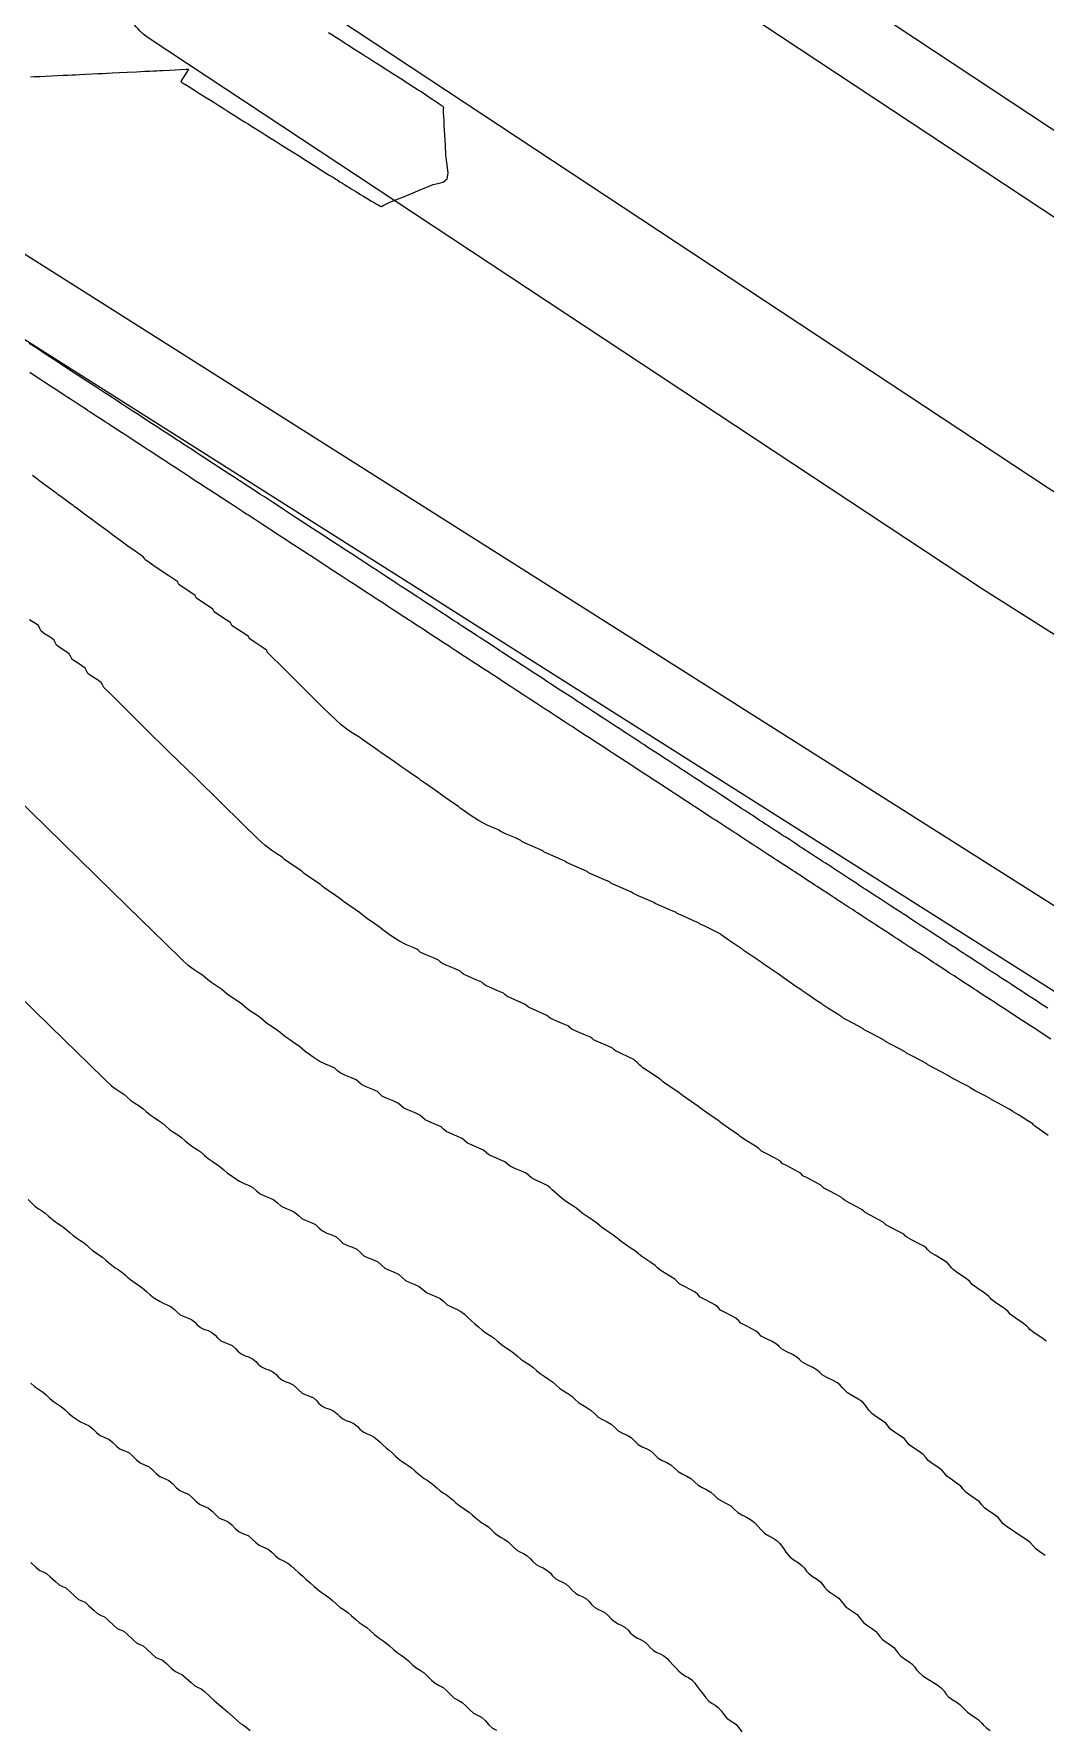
# Model space of a CAD drawing. Header units: millimetres. Extents: x 340454 to 342791, y 6993867 to 6995092.
# Drawn here: x 341016.1 to 341058, y 6994548.8 to 6994619.1 of the extents above; entities that cross this region are included whole.
import ezdxf

# ---------------------------------------------------------------- set-up
doc = ezdxf.new("R2010")
doc.units = ezdxf.units.MM
doc.header["$LTSCALE"] = 10
for name, color, linetype in [('T-HM-CURVA_INTERMEDIARIA', 45, 'Continuous'), ('T-HM-CURVA_MESTRA', 20, 'Continuous'), ('URB-Calçadas', 2, 'Continuous'), ('URB-Quadras', 3, 'Continuous')]:
    doc.layers.add(name, color=color, linetype=linetype)

msp = doc.modelspace()

# ---------------------------------------------------------------- linework, layer by layer
at = {"layer": 'T-HM-CURVA_INTERMEDIARIA', "color": 45, "linetype": 'Continuous', "lineweight": -3, "flags": 128}
for points, elevation in [([(341015.977, 6994617.332), (341016.13, 6994617.335), (341016.225, 6994617.337), (341016.283, 6994617.34), (341016.377, 6994617.344), (341016.595, 6994617.355), (341016.856, 6994617.368), (341017.105, 6994617.38), (341017.338, 6994617.391), (341017.552, 6994617.401), (341017.716, 6994617.409), (341017.846, 6994617.416), (341018.01, 6994617.424), (341018.259, 6994617.436), (341018.543, 6994617.449), (341018.773, 6994617.461), (341018.968, 6994617.47), (341019.163, 6994617.48), (341019.374, 6994617.49), (341019.653, 6994617.503), (341019.994, 6994617.52), (341020.376, 6994617.538), (341020.72, 6994617.555), (341020.929, 6994617.565), (341021.081, 6994617.573), (341021.215, 6994617.579), (341021.343, 6994617.585), (341021.47, 6994617.592), (341021.756, 6994617.606), (341022.199, 6994617.627), (341022.436, 6994617.639), (341022.534, 6994617.643), (341022.451, 6994617.51), (341022.295, 6994617.266), (341022.213, 6994617.129), (341022.257, 6994617.097), (341022.311, 6994617.067), (341022.476, 6994616.963), (341022.781, 6994616.771), (341022.988, 6994616.641), (341023.099, 6994616.571), (341023.21, 6994616.501), (341023.372, 6994616.399), (341023.622, 6994616.242), (341023.835, 6994616.108), (341024.008, 6994615.999), (341024.181, 6994615.89), (341024.333, 6994615.795), (341024.493, 6994615.694), (341024.681, 6994615.576), (341024.859, 6994615.464), (341025.002, 6994615.374), (341025.152, 6994615.28), (341025.286, 6994615.195), (341025.393, 6994615.128), (341025.528, 6994615.043), (341025.734, 6994614.914), (341025.961, 6994614.771), (341026.123, 6994614.669), (341026.248, 6994614.59), (341026.374, 6994614.511), (341026.599, 6994614.369), (341026.918, 6994614.169), (341027.093, 6994614.059), (341027.157, 6994614.019), (341027.221, 6994613.979), (341027.418, 6994613.854), (341027.787, 6994613.623), (341028.064, 6994613.448), (341028.261, 6994613.324), (341028.392, 6994613.242), (341028.5, 6994613.175), (341028.582, 6994613.123), (341028.641, 6994613.087), (341028.7, 6994613.05), (341028.811, 6994612.98), (341028.915, 6994612.916), (341028.96, 6994612.887), (341029, 6994612.863), (341029.047, 6994612.834), (341029.103, 6994612.799), (341029.176, 6994612.754), (341029.282, 6994612.687), (341029.467, 6994612.574), (341029.662, 6994612.454), (341029.766, 6994612.39), (341029.83, 6994612.351), (341029.974, 6994612.264), (341030.125, 6994612.173), (341030.175, 6994612.143), (341030.226, 6994612.113), (341030.282, 6994612.08), (341030.343, 6994612.044), (341030.418, 6994612.002), (341030.479, 6994611.968), (341030.528, 6994611.947), (341030.61, 6994611.994), (341030.744, 6994612.066), (341030.879, 6994612.124), (341031.128, 6994612.225), (341031.417, 6994612.343), (341031.677, 6994612.448), (341031.947, 6994612.558), (341032.167, 6994612.649), (341032.341, 6994612.72), (341032.511, 6994612.789), (341032.681, 6994612.859), (341032.871, 6994612.905), (341033.088, 6994612.962), (341033.257, 6994613.094), (341033.302, 6994613.337), (341033.254, 6994613.673), (341033.203, 6994614.082), (341033.182, 6994614.474), (341033.158, 6994614.916), (341033.138, 6994615.298), (341033.126, 6994615.509), (341033.116, 6994615.698), (341033.11, 6994615.805), (341033.106, 6994615.881), (341033.102, 6994615.948), (341033.099, 6994616.011), (341033.121, 6994616.056), (341033.06, 6994616.105), (341033.012, 6994616.14), (341032.959, 6994616.177), (341032.913, 6994616.208), (341032.867, 6994616.239), (341032.808, 6994616.28), (341032.749, 6994616.319), (341032.704, 6994616.349), (341032.659, 6994616.379), (341032.558, 6994616.446), (341032.462, 6994616.51), (341032.399, 6994616.551), (341032.298, 6994616.617), (341032.193, 6994616.685), (341032.149, 6994616.714), (341032.105, 6994616.743), (341032.03, 6994616.791), (341031.925, 6994616.859), (341031.799, 6994616.941), (341031.691, 6994617.011), (341031.625, 6994617.053), (341031.56, 6994617.095), (341031.44, 6994617.172), (341031.23, 6994617.307), (341031.044, 6994617.426), (341030.853, 6994617.548), (341030.763, 6994617.605), (341030.72, 6994617.633), (341030.528, 6994617.755), (341030.172, 6994617.982), (341029.972, 6994618.109), (341029.923, 6994618.14), (341029.874, 6994618.171), (341029.712, 6994618.274), (341029.416, 6994618.463), (341029.224, 6994618.585), (341029.127, 6994618.647), (341029.031, 6994618.708), (341028.889, 6994618.799), (341028.664, 6994618.942), (341028.477, 6994619.061), (341028.332, 6994619.153)], 702), ([(341058.154, 6994578.709), (341058.019, 6994578.798), (341057.884, 6994578.886), (341057.711, 6994578.999), (341057.489, 6994579.144), (341057.317, 6994579.256), (341057.182, 6994579.344), (341057.048, 6994579.431), (341056.875, 6994579.545), (341056.651, 6994579.69), (341056.479, 6994579.803), (341056.346, 6994579.89), (341056.212, 6994579.977), (341056.039, 6994580.09), (341055.814, 6994580.237), (341055.642, 6994580.35), (341055.509, 6994580.436), (341055.376, 6994580.523), (341055.203, 6994580.636), (341054.977, 6994580.784), (341054.804, 6994580.896), (341054.672, 6994580.982), (341054.541, 6994581.068), (341054.367, 6994581.182), (341054.139, 6994581.33), (341053.967, 6994581.443), (341053.836, 6994581.528), (341053.705, 6994581.614), (341053.531, 6994581.727), (341053.302, 6994581.877), (341053.129, 6994581.99), (341052.999, 6994582.074), (341052.869, 6994582.159), (341052.695, 6994582.273), (341052.464, 6994582.424), (341052.292, 6994582.536), (341052.164, 6994582.62), (341052.035, 6994582.704), (341051.861, 6994582.818), (341051.627, 6994582.97), (341051.454, 6994583.083), (341051.328, 6994583.165), (341051.202, 6994583.248), (341051.027, 6994583.362), (341050.79, 6994583.517), (341050.617, 6994583.63), (341050.493, 6994583.71), (341050.369, 6994583.791), (341050.194, 6994583.906), (341049.952, 6994584.063), (341049.779, 6994584.176), (341049.658, 6994584.256), (341049.536, 6994584.335), (341049.36, 6994584.45), (341049.115, 6994584.61), (341048.942, 6994584.723), (341048.822, 6994584.801), (341048.703, 6994584.879), (341048.527, 6994584.994), (341048.278, 6994585.156), (341048.104, 6994585.27), (341047.987, 6994585.346), (341047.87, 6994585.423), (341047.694, 6994585.538), (341047.442, 6994585.702), (341047.267, 6994585.816), (341047.151, 6994585.892), (341047.034, 6994585.968), (341046.858, 6994586.083), (341046.605, 6994586.248), (341046.43, 6994586.363), (341046.313, 6994586.439), (341046.197, 6994586.515), (341046.021, 6994586.63), (341045.768, 6994586.795), (341045.592, 6994586.91), (341045.476, 6994586.985), (341045.36, 6994587.061), (341045.184, 6994587.176), (341044.93, 6994587.342), (341044.755, 6994587.456), (341044.639, 6994587.532), (341044.523, 6994587.608), (341044.347, 6994587.723), (341044.093, 6994587.888), (341043.917, 6994588.003), (341043.802, 6994588.079), (341043.686, 6994588.154), (341043.51, 6994588.269), (341043.256, 6994588.435), (341043.08, 6994588.55), (341042.964, 6994588.625), (341042.849, 6994588.7), (341042.673, 6994588.815), (341042.418, 6994588.982), (341042.242, 6994589.096), (341042.127, 6994589.172), (341042.012, 6994589.247), (341041.836, 6994589.362), (341041.581, 6994589.528), (341041.405, 6994589.643), (341041.29, 6994589.718), (341041.175, 6994589.793), (341040.999, 6994589.908), (341040.743, 6994590.075), (341040.567, 6994590.19), (341040.453, 6994590.264), (341040.339, 6994590.339), (341040.162, 6994590.454), (341039.906, 6994590.622), (341039.73, 6994590.736), (341039.616, 6994590.811), (341039.502, 6994590.885), (341039.325, 6994591.001), (341039.068, 6994591.168), (341038.892, 6994591.283), (341038.779, 6994591.357), (341038.666, 6994591.431), (341038.488, 6994591.547), (341038.229, 6994591.716), (341038.055, 6994591.83), (341037.945, 6994591.902), (341037.834, 6994591.974), (341037.656, 6994592.09), (341037.393, 6994592.262), (341037.217, 6994592.377), (341037.11, 6994592.446), (341037.003, 6994592.516), (341036.825, 6994592.633), (341036.556, 6994592.808), (341036.38, 6994592.923), (341036.276, 6994592.991), (341036.172, 6994593.059), (341035.993, 6994593.176), (341035.719, 6994593.355), (341035.543, 6994593.47), (341035.442, 6994593.536), (341035.341, 6994593.601), (341035.161, 6994593.719), (341034.883, 6994593.901), (341034.705, 6994594.017), (341034.608, 6994594.08), (341034.511, 6994594.144), (341034.33, 6994594.262), (341034.046, 6994594.447), (341033.868, 6994594.563), (341033.774, 6994594.625), (341033.68, 6994594.686), (341033.498, 6994594.805), (341033.209, 6994594.993), (341033.03, 6994595.11), (341032.94, 6994595.169), (341032.849, 6994595.228), (341032.666, 6994595.347), (341032.373, 6994595.539), (341032.193, 6994595.657), (341032.106, 6994595.713), (341032.019, 6994595.77), (341031.835, 6994595.89), (341031.536, 6994596.085), (341031.355, 6994596.203), (341031.272, 6994596.258), (341031.188, 6994596.312), (341031.004, 6994596.433), (341030.7, 6994596.631), (341030.518, 6994596.75), (341030.438, 6994596.802), (341030.358, 6994596.855), (341030.172, 6994596.976), (341029.863, 6994597.177), (341029.68, 6994597.297), (341029.604, 6994597.347), (341029.527, 6994597.397), (341029.341, 6994597.518), (341029.027, 6994597.723), (341028.843, 6994597.843), (341028.77, 6994597.891), (341028.697, 6994597.938), (341028.51, 6994598.061), (341028.191, 6994598.269), (341028.005, 6994598.39), (341027.936, 6994598.435), (341027.867, 6994598.48), (341027.678, 6994598.604), (341027.355, 6994598.815), (341027.168, 6994598.937), (341027.103, 6994598.979), (341027.037, 6994599.022), (341026.847, 6994599.146), (341026.518, 6994599.361), (341026.331, 6994599.483), (341026.269, 6994599.523), (341026.208, 6994599.563), (341026.017, 6994599.688), (341025.682, 6994599.907), (341025.493, 6994600.03), (341025.436, 6994600.067), (341025.379, 6994600.105), (341025.186, 6994600.231), (341024.846, 6994600.452), (341024.656, 6994600.577), (341024.603, 6994600.611), (341024.55, 6994600.646), (341024.355, 6994600.773), (341024.011, 6994600.998), (341023.818, 6994601.123), (341023.769, 6994601.155), (341023.721, 6994601.187), (341023.525, 6994601.315), (341023.175, 6994601.543), (341022.981, 6994601.67), (341022.936, 6994601.699), (341022.892, 6994601.728), (341022.694, 6994601.857), (341022.339, 6994602.089), (341022.143, 6994602.217), (341022.062, 6994602.269), (341021.864, 6994602.399), (341021.503, 6994602.634), (341021.306, 6994602.763), (341021.233, 6994602.811), (341021.033, 6994602.942), (341020.668, 6994603.18), (341020.468, 6994603.31), (341020.404, 6994603.352), (341020.202, 6994603.484), (341019.832, 6994603.725), (341019.631, 6994603.857), (341019.575, 6994603.893), (341019.371, 6994604.026), (341018.997, 6994604.271), (341018.793, 6994604.404), (341018.746, 6994604.434), (341018.618, 6994604.518), (341018.316, 6994604.715), (341017.956, 6994604.95), (341017.703, 6994605.115), (341017.475, 6994605.264), (341017.278, 6994605.392), (341017.118, 6994605.497), (341016.957, 6994605.602), (341016.758, 6994605.732), (341016.529, 6994605.881), (341016.281, 6994606.044), (341015.932, 6994606.271)], 702), ([(341058.277, 6994577.435), (341058.003, 6994577.614), (341057.825, 6994577.73), (341057.722, 6994577.797), (341057.619, 6994577.865), (341057.439, 6994577.982), (341057.163, 6994578.162), (341056.984, 6994578.279), (341056.883, 6994578.345), (341056.782, 6994578.411), (341056.601, 6994578.529), (341056.322, 6994578.711), (341056.143, 6994578.828), (341056.044, 6994578.893), (341055.944, 6994578.958), (341055.763, 6994579.076), (341055.482, 6994579.26), (341055.302, 6994579.377), (341055.205, 6994579.441), (341055.107, 6994579.505), (341054.925, 6994579.623), (341054.641, 6994579.808), (341054.461, 6994579.926), (341054.365, 6994579.989), (341054.269, 6994580.051), (341054.088, 6994580.17), (341053.801, 6994580.357), (341053.62, 6994580.475), (341053.526, 6994580.536), (341053.432, 6994580.598), (341053.25, 6994580.717), (341052.96, 6994580.906), (341052.779, 6994581.024), (341052.687, 6994581.084), (341052.594, 6994581.145), (341052.412, 6994581.264), (341052.119, 6994581.455), (341051.938, 6994581.573), (341051.847, 6994581.632), (341051.757, 6994581.691), (341051.575, 6994581.81), (341051.282, 6994582.001), (341051.101, 6994582.12), (341051.01, 6994582.179), (341050.919, 6994582.238), (341050.739, 6994582.356), (341050.447, 6994582.546), (341050.265, 6994582.665), (341050.174, 6994582.725), (341050.082, 6994582.785), (341049.901, 6994582.903), (341049.611, 6994583.092), (341049.43, 6994583.21), (341049.337, 6994583.271), (341049.245, 6994583.331), (341049.064, 6994583.449), (341048.776, 6994583.637), (341048.595, 6994583.756), (341048.501, 6994583.817), (341048.407, 6994583.878), (341048.227, 6994583.996), (341047.941, 6994584.183), (341047.76, 6994584.301), (341047.665, 6994584.363), (341047.57, 6994584.425), (341047.39, 6994584.542), (341047.105, 6994584.728), (341046.924, 6994584.846), (341046.828, 6994584.909), (341046.732, 6994584.971), (341046.549, 6994585.091), (341046.261, 6994585.279), (341046.081, 6994585.397), (341045.988, 6994585.457), (341045.895, 6994585.518), (341045.71, 6994585.639), (341045.415, 6994585.831), (341045.234, 6994585.95), (341045.145, 6994586.007), (341045.057, 6994586.065), (341044.871, 6994586.186), (341044.569, 6994586.384), (341044.386, 6994586.503), (341044.303, 6994586.557), (341044.22, 6994586.611), (341044.032, 6994586.734), (341043.722, 6994586.936), (341043.538, 6994587.056), (341043.46, 6994587.107), (341043.382, 6994587.158), (341043.193, 6994587.282), (341042.875, 6994587.489), (341042.689, 6994587.61), (341042.617, 6994587.658), (341042.545, 6994587.705), (341042.354, 6994587.83), (341042.028, 6994588.042), (341041.84, 6994588.165), (341041.774, 6994588.208), (341041.707, 6994588.251), (341041.514, 6994588.378), (341041.18, 6994588.596), (341040.99, 6994588.72), (341040.93, 6994588.759), (341040.87, 6994588.798), (341040.675, 6994588.926), (341040.332, 6994589.149), (341040.14, 6994589.275), (341040.086, 6994589.31), (341040.033, 6994589.345), (341039.835, 6994589.474), (341039.484, 6994589.703), (341039.289, 6994589.831), (341039.242, 6994589.861), (341039.195, 6994589.892), (341038.994, 6994590.023), (341038.634, 6994590.258), (341038.436, 6994590.387), (341038.358, 6994590.438), (341038.155, 6994590.571), (341037.787, 6994590.811), (341037.586, 6994590.942), (341037.52, 6994590.985), (341037.319, 6994591.116), (341036.952, 6994591.356), (341036.751, 6994591.487), (341036.683, 6994591.532), (341036.483, 6994591.662), (341036.117, 6994591.901), (341035.916, 6994592.032), (341035.845, 6994592.078), (341035.646, 6994592.208), (341035.282, 6994592.446), (341035.082, 6994592.577), (341035.008, 6994592.625), (341034.809, 6994592.755), (341034.447, 6994592.991), (341034.247, 6994593.121), (341034.17, 6994593.172), (341033.972, 6994593.301), (341033.612, 6994593.536), (341033.413, 6994593.666), (341033.333, 6994593.718), (341033.135, 6994593.847), (341032.777, 6994594.081), (341032.579, 6994594.211), (341032.495, 6994594.265), (341032.298, 6994594.394), (341031.942, 6994594.626), (341031.744, 6994594.755), (341031.701, 6994594.784), (341031.658, 6994594.812), (341031.462, 6994594.94), (341031.107, 6994595.171), (341030.91, 6994595.3), (341030.865, 6994595.329), (341030.82, 6994595.358), (341030.625, 6994595.486), (341030.272, 6994595.716), (341030.075, 6994595.845), (341030.029, 6994595.875), (341029.983, 6994595.905), (341029.788, 6994596.032), (341029.437, 6994596.261), (341029.241, 6994596.389), (341029.193, 6994596.42), (341029.146, 6994596.452), (341028.951, 6994596.579), (341028.602, 6994596.806), (341028.407, 6994596.934), (341028.358, 6994596.966), (341028.308, 6994596.998), (341028.114, 6994597.125), (341027.767, 6994597.351), (341027.573, 6994597.478), (341027.522, 6994597.512), (341027.471, 6994597.545), (341027.277, 6994597.671), (341026.933, 6994597.896), (341026.739, 6994598.023), (341026.686, 6994598.057), (341026.633, 6994598.092), (341026.441, 6994598.217), (341026.099, 6994598.441), (341025.906, 6994598.567), (341025.851, 6994598.603), (341025.796, 6994598.638), (341025.605, 6994598.763), (341025.267, 6994598.984), (341025.075, 6994599.109), (341025.016, 6994599.147), (341024.958, 6994599.185), (341024.769, 6994599.308), (341024.436, 6994599.526), (341024.245, 6994599.65), (341024.183, 6994599.691), (341024.121, 6994599.732), (341023.933, 6994599.854), (341023.606, 6994600.068), (341023.416, 6994600.192), (341023.35, 6994600.235), (341023.283, 6994600.278), (341023.097, 6994600.4), (341022.775, 6994600.61), (341022.587, 6994600.733), (341022.516, 6994600.779), (341022.446, 6994600.825), (341022.261, 6994600.946), (341021.945, 6994601.152), (341021.758, 6994601.274), (341021.683, 6994601.323), (341021.608, 6994601.372), (341021.425, 6994601.491), (341021.114, 6994601.694), (341020.928, 6994601.816), (341020.85, 6994601.867), (341020.771, 6994601.918), (341020.589, 6994602.037), (341020.284, 6994602.236), (341020.099, 6994602.357), (341020.016, 6994602.411), (341019.934, 6994602.465), (341019.753, 6994602.583), (341019.454, 6994602.778), (341019.27, 6994602.898), (341019.183, 6994602.955), (341019.096, 6994603.012), (341018.917, 6994603.129), (341018.623, 6994603.32), (341018.441, 6994603.44), (341018.35, 6994603.499), (341018.259, 6994603.559), (341018.08, 6994603.675), (341017.793, 6994603.862), (341017.612, 6994603.981), (341017.516, 6994604.043), (341017.421, 6994604.105), (341017.244, 6994604.221), (341016.963, 6994604.404), (341016.782, 6994604.522), (341016.683, 6994604.587), (341016.584, 6994604.652), (341016.407, 6994604.767), (341016.133, 6994604.946), (341015.953, 6994605.064)], 703), ([(341058.178, 6994573.432), (341057.804, 6994573.696), (341057.602, 6994573.84), (341057.569, 6994573.88), (341057.536, 6994573.92), (341057.325, 6994574.049), (341056.936, 6994574.286), (341056.724, 6994574.415), (341056.689, 6994574.451), (341056.551, 6994574.526), (341056.25, 6994574.691), (341055.948, 6994574.855), (341055.81, 6994574.93), (341055.773, 6994574.966), (341055.555, 6994575.081), (341055.151, 6994575.294), (341054.932, 6994575.41), (341054.894, 6994575.447), (341054.676, 6994575.562), (341054.273, 6994575.775), (341054.054, 6994575.891), (341054.015, 6994575.928), (341053.797, 6994576.044), (341053.395, 6994576.256), (341053.177, 6994576.372), (341053.137, 6994576.411), (341052.919, 6994576.526), (341052.518, 6994576.739), (341052.3, 6994576.854), (341052.259, 6994576.894), (341052.041, 6994577.009), (341051.641, 6994577.221), (341051.424, 6994577.337), (341051.381, 6994577.378), (341051.164, 6994577.493), (341050.765, 6994577.705), (341050.548, 6994577.821), (341050.504, 6994577.862), (341050.288, 6994577.978), (341049.889, 6994578.189), (341049.672, 6994578.305), (341049.627, 6994578.348), (341049.42, 6994578.478), (341049.039, 6994578.717), (341048.832, 6994578.847), (341048.786, 6994578.888), (341048.583, 6994579.025), (341048.21, 6994579.277), (341048.007, 6994579.414), (341047.961, 6994579.455), (341047.758, 6994579.592), (341047.385, 6994579.844), (341047.182, 6994579.982), (341047.137, 6994580.022), (341046.934, 6994580.159), (341046.56, 6994580.412), (341046.357, 6994580.549), (341046.312, 6994580.588), (341046.109, 6994580.726), (341045.735, 6994580.978), (341045.532, 6994581.116), (341045.487, 6994581.155), (341045.284, 6994581.293), (341044.91, 6994581.545), (341044.707, 6994581.683), (341044.663, 6994581.722), (341044.618, 6994581.761), (341044.574, 6994581.799), (341044.352, 6994581.908), (341043.943, 6994582.108), (341043.72, 6994582.217), (341043.674, 6994582.257), (341043.446, 6994582.355), (341043.026, 6994582.536), (341042.797, 6994582.635), (341042.749, 6994582.677), (341042.521, 6994582.775), (341042.102, 6994582.956), (341041.875, 6994583.054), (341041.825, 6994583.1), (341041.598, 6994583.198), (341041.181, 6994583.378), (341040.954, 6994583.477), (341040.902, 6994583.525), (341040.676, 6994583.623), (341040.261, 6994583.803), (341040.035, 6994583.901), (341039.981, 6994583.951), (341039.756, 6994584.05), (341039.343, 6994584.229), (341039.117, 6994584.328), (341039.06, 6994584.379), (341038.836, 6994584.478), (341038.425, 6994584.657), (341038.2, 6994584.755), (341038.141, 6994584.809), (341037.918, 6994584.907), (341037.508, 6994585.086), (341037.284, 6994585.185), (341037.223, 6994585.24), (341037, 6994585.339), (341036.593, 6994585.517), (341036.37, 6994585.616), (341036.305, 6994585.672), (341036.083, 6994585.77), (341035.677, 6994585.948), (341035.455, 6994586.047), (341035.388, 6994586.104), (341035.245, 6994586.164), (341034.922, 6994586.307), (341034.552, 6994586.496), (341034.204, 6994586.716), (341033.922, 6994586.918), (341033.801, 6994587.01), (341033.733, 6994587.069), (341033.536, 6994587.204), (341033.178, 6994587.449), (341032.981, 6994587.584), (341032.913, 6994587.643), (341032.716, 6994587.778), (341032.358, 6994588.023), (341032.161, 6994588.158), (341032.093, 6994588.216), (341031.896, 6994588.351), (341031.537, 6994588.596), (341031.341, 6994588.731), (341031.273, 6994588.789), (341031.076, 6994588.924), (341030.717, 6994589.17), (341030.52, 6994589.305), (341030.453, 6994589.362), (341030.256, 6994589.498), (341029.897, 6994589.743), (341029.7, 6994589.878), (341029.634, 6994589.935), (341029.504, 6994590.015), (341029.212, 6994590.205), (341028.879, 6994590.452), (341028.612, 6994590.698), (341028.137, 6994591.158), (341027.545, 6994591.739), (341026.927, 6994592.35), (341026.372, 6994592.902), (341025.972, 6994593.301), (341025.815, 6994593.458), (341025.789, 6994593.507), (341025.763, 6994593.554), (341025.582, 6994593.678), (341025.254, 6994593.898), (341025.073, 6994594.022), (341025.047, 6994594.071), (341025.021, 6994594.12), (341024.841, 6994594.243), (341024.514, 6994594.462), (341024.334, 6994594.586), (341024.308, 6994594.636), (341024.283, 6994594.686), (341024.102, 6994594.809), (341023.777, 6994595.027), (341023.597, 6994595.15), (341023.572, 6994595.201), (341023.547, 6994595.253), (341023.367, 6994595.375), (341023.043, 6994595.592), (341022.863, 6994595.715), (341022.839, 6994595.768), (341022.814, 6994595.82), (341022.635, 6994595.943), (341022.312, 6994596.158), (341022.133, 6994596.281), (341022.109, 6994596.335), (341022.085, 6994596.389), (341021.97, 6994596.469), (341021.712, 6994596.641), (341021.406, 6994596.847), (341021.102, 6994597.054), (341020.849, 6994597.227), (341020.735, 6994597.308), (341020.704, 6994597.36), (341020.673, 6994597.413), (341020.562, 6994597.494), (341020.316, 6994597.667), (341020.024, 6994597.873), (341019.738, 6994598.08), (341019.499, 6994598.254), (341019.386, 6994598.337), (341019.325, 6994598.385), (341019.265, 6994598.433), (341019.095, 6994598.556), (341018.801, 6994598.77), (341018.63, 6994598.894), (341018.568, 6994598.943), (341018.506, 6994598.992), (341018.337, 6994599.115), (341018.045, 6994599.327), (341017.875, 6994599.451), (341017.811, 6994599.502), (341017.747, 6994599.552), (341017.579, 6994599.675), (341017.29, 6994599.884), (341017.121, 6994600.007), (341017.055, 6994600.06), (341016.988, 6994600.113), (341016.821, 6994600.235), (341016.536, 6994600.441), (341016.367, 6994600.564), (341016.299, 6994600.619), (341016.23, 6994600.674), (341016.064, 6994600.795)], 704), ([(341058.052, 6994556.026), (341057.826, 6994556.172), (341057.655, 6994556.297), (341057.55, 6994556.423), (341057.444, 6994556.55), (341057.306, 6994556.655), (341057.111, 6994556.783), (341056.874, 6994556.941), (341056.639, 6994557.101), (341056.445, 6994557.232), (341056.307, 6994557.34), (341056.203, 6994557.467), (341056.098, 6994557.594), (341055.927, 6994557.721), (341055.7, 6994557.872), (341055.53, 6994557.997), (341055.427, 6994558.123), (341055.323, 6994558.249), (341055.152, 6994558.375), (341054.923, 6994558.528), (341054.753, 6994558.653), (341054.65, 6994558.778), (341054.547, 6994558.902), (341054.376, 6994559.028), (341054.145, 6994559.183), (341053.975, 6994559.308), (341053.873, 6994559.431), (341053.771, 6994559.554), (341053.599, 6994559.68), (341053.366, 6994559.836), (341053.196, 6994559.961), (341053.094, 6994560.083), (341052.993, 6994560.204), (341052.821, 6994560.331), (341052.587, 6994560.488), (341052.416, 6994560.613), (341052.316, 6994560.733), (341052.215, 6994560.854), (341052.043, 6994560.98), (341051.807, 6994561.138), (341051.636, 6994561.264), (341051.537, 6994561.384), (341051.437, 6994561.504), (341051.265, 6994561.63), (341051.027, 6994561.79), (341050.856, 6994561.916), (341050.753, 6994562.032), (341050.661, 6994562.156), (341050.57, 6994562.28), (341050.468, 6994562.393), (341050.289, 6994562.509), (341050.036, 6994562.654), (341049.859, 6994562.764), (341049.751, 6994562.866), (341049.651, 6994562.973), (341049.551, 6994563.08), (341049.443, 6994563.176), (341049.259, 6994563.277), (341048.993, 6994563.409), (341048.808, 6994563.511), (341048.704, 6994563.612), (341048.6, 6994563.713), (341048.415, 6994563.815), (341048.15, 6994563.947), (341047.965, 6994564.048), (341047.861, 6994564.149), (341047.756, 6994564.25), (341047.572, 6994564.352), (341047.306, 6994564.484), (341047.122, 6994564.586), (341047.017, 6994564.687), (341046.913, 6994564.788), (341046.728, 6994564.889), (341046.463, 6994565.022), (341046.279, 6994565.123), (341046.174, 6994565.224), (341046.069, 6994565.325), (341045.885, 6994565.427), (341045.62, 6994565.559), (341045.436, 6994565.661), (341045.331, 6994565.762), (341045.226, 6994565.862), (341045.042, 6994565.964), (341044.777, 6994566.097), (341044.592, 6994566.198), (341044.488, 6994566.299), (341044.383, 6994566.4), (341044.198, 6994566.501), (341043.934, 6994566.634), (341043.749, 6994566.736), (341043.644, 6994566.837), (341043.539, 6994566.937), (341043.355, 6994567.039), (341043.091, 6994567.172), (341042.906, 6994567.274), (341042.801, 6994567.373), (341042.696, 6994567.475), (341042.519, 6994567.589), (341042.267, 6994567.742), (341042.09, 6994567.855), (341041.982, 6994567.95), (341041.875, 6994568.046), (341041.701, 6994568.166), (341041.454, 6994568.33), (341041.281, 6994568.448), (341041.173, 6994568.542), (341041.065, 6994568.636), (341040.891, 6994568.756), (341040.643, 6994568.92), (341040.47, 6994569.039), (341040.362, 6994569.132), (341040.255, 6994569.226), (341040.081, 6994569.345), (341039.832, 6994569.51), (341039.659, 6994569.629), (341039.552, 6994569.722), (341039.445, 6994569.815), (341039.271, 6994569.935), (341039.021, 6994570.1), (341038.848, 6994570.219), (341038.741, 6994570.312), (341038.634, 6994570.405), (341038.461, 6994570.524), (341038.21, 6994570.69), (341038.037, 6994570.809), (341037.929, 6994570.9), (341037.824, 6994570.994), (341037.719, 6994571.087), (341037.614, 6994571.179), (341037.512, 6994571.276), (341037.404, 6994571.363), (341037.215, 6994571.459), (341036.937, 6994571.588), (341036.748, 6994571.684), (341036.643, 6994571.777), (341036.537, 6994571.868), (341036.343, 6994571.956), (341036.057, 6994572.071), (341035.862, 6994572.159), (341035.756, 6994572.252), (341035.65, 6994572.345), (341035.456, 6994572.432), (341035.172, 6994572.547), (341034.978, 6994572.635), (341034.872, 6994572.731), (341034.767, 6994572.827), (341034.574, 6994572.915), (341034.291, 6994573.029), (341034.097, 6994573.117), (341033.991, 6994573.214), (341033.885, 6994573.31), (341033.692, 6994573.398), (341033.411, 6994573.512), (341033.217, 6994573.601), (341033.11, 6994573.698), (341033.004, 6994573.795), (341032.811, 6994573.883), (341032.531, 6994573.996), (341032.338, 6994574.085), (341032.231, 6994574.183), (341032.123, 6994574.28), (341031.931, 6994574.369), (341031.653, 6994574.482), (341031.459, 6994574.571), (341031.351, 6994574.669), (341031.243, 6994574.767), (341031.051, 6994574.855), (341030.774, 6994574.968), (341030.581, 6994575.057), (341030.473, 6994575.155), (341030.364, 6994575.254), (341030.172, 6994575.343), (341029.897, 6994575.455), (341029.704, 6994575.544), (341029.593, 6994575.64), (341029.482, 6994575.737), (341029.29, 6994575.825), (341029.016, 6994575.938), (341028.824, 6994576.027), (341028.712, 6994576.123), (341028.6, 6994576.221), (341028.449, 6994576.293), (341028.219, 6994576.39), (341027.952, 6994576.524), (341027.702, 6994576.68), (341027.503, 6994576.821), (341027.371, 6994576.922), (341027.258, 6994577.019), (341027.146, 6994577.117), (341026.974, 6994577.236), (341026.735, 6994577.396), (341026.563, 6994577.515), (341026.451, 6994577.612), (341026.339, 6994577.709), (341026.167, 6994577.829), (341025.927, 6994577.989), (341025.755, 6994578.109), (341025.644, 6994578.205), (341025.532, 6994578.302), (341025.36, 6994578.421), (341025.119, 6994578.583), (341024.947, 6994578.702), (341024.836, 6994578.798), (341024.725, 6994578.894), (341024.552, 6994579.014), (341024.311, 6994579.175), (341024.139, 6994579.295), (341024.028, 6994579.39), (341023.917, 6994579.486), (341023.745, 6994579.606), (341023.503, 6994579.768), (341023.331, 6994579.887), (341023.221, 6994579.983), (341023.11, 6994580.078), (341022.972, 6994580.169), (341022.763, 6994580.302), (341022.523, 6994580.48), (341022.231, 6994580.757), (341021.546, 6994581.422), (341020.556, 6994582.388), (341019.35, 6994583.568), (341018.015, 6994584.877), (341016.64, 6994586.227), (341015.312, 6994587.532)], 706), ([(341014.705, 6994580.02), (341016.142, 6994578.613), (341017.398, 6994577.386), (341018.399, 6994576.409), (341019.072, 6994575.754), (341019.345, 6994575.494), (341019.537, 6994575.352), (341019.702, 6994575.248), (341019.848, 6994575.15), (341019.997, 6994575.021), (341020.147, 6994574.892), (341020.308, 6994574.779), (341020.488, 6994574.661), (341020.649, 6994574.548), (341020.799, 6994574.419), (341020.949, 6994574.289), (341021.11, 6994574.177), (341021.289, 6994574.059), (341021.45, 6994573.946), (341021.6, 6994573.817), (341021.751, 6994573.687), (341021.911, 6994573.574), (341022.09, 6994573.457), (341022.251, 6994573.345), (341022.402, 6994573.214), (341022.553, 6994573.084), (341022.713, 6994572.972), (341022.891, 6994572.855), (341023.052, 6994572.743), (341023.203, 6994572.612), (341023.354, 6994572.481), (341023.514, 6994572.369), (341023.692, 6994572.253), (341023.852, 6994572.14), (341024.004, 6994572.009), (341024.156, 6994571.878), (341024.296, 6994571.771), (341024.452, 6994571.661), (341024.653, 6994571.538), (341024.866, 6994571.433), (341025.048, 6994571.359), (341025.206, 6994571.279), (341025.357, 6994571.147), (341025.508, 6994571.017), (341025.687, 6994570.932), (341025.891, 6994570.854), (341026.07, 6994570.769), (341026.22, 6994570.639), (341026.371, 6994570.508), (341026.55, 6994570.424), (341026.756, 6994570.346), (341026.934, 6994570.261), (341027.082, 6994570.127), (341027.23, 6994569.993), (341027.409, 6994569.908), (341027.616, 6994569.831), (341027.794, 6994569.746), (341027.942, 6994569.612), (341028.089, 6994569.478), (341028.268, 6994569.393), (341028.476, 6994569.316), (341028.655, 6994569.231), (341028.801, 6994569.097), (341028.948, 6994568.964), (341029.128, 6994568.879), (341029.336, 6994568.802), (341029.516, 6994568.717), (341029.662, 6994568.583), (341029.808, 6994568.45), (341029.988, 6994568.365), (341030.197, 6994568.288), (341030.377, 6994568.203), (341030.522, 6994568.07), (341030.668, 6994567.937), (341030.848, 6994567.852), (341031.058, 6994567.775), (341031.238, 6994567.69), (341031.384, 6994567.558), (341031.529, 6994567.425), (341031.71, 6994567.34), (341031.92, 6994567.263), (341032.101, 6994567.179), (341032.248, 6994567.05), (341032.395, 6994566.921), (341032.576, 6994566.837), (341032.788, 6994566.759), (341032.968, 6994566.674), (341033.116, 6994566.547), (341033.262, 6994566.417), (341033.438, 6994566.326), (341033.643, 6994566.237), (341033.819, 6994566.145), (341033.97, 6994566.024), (341034.111, 6994565.889), (341034.258, 6994565.76), (341034.405, 6994565.631), (341034.551, 6994565.498), (341034.701, 6994565.372), (341034.863, 6994565.26), (341035.046, 6994565.142), (341035.208, 6994565.029), (341035.357, 6994564.9), (341035.506, 6994564.771), (341035.667, 6994564.659), (341035.849, 6994564.541), (341036.011, 6994564.429), (341036.16, 6994564.299), (341036.31, 6994564.169), (341036.471, 6994564.057), (341036.652, 6994563.941), (341036.814, 6994563.828), (341036.964, 6994563.698), (341037.114, 6994563.567), (341037.275, 6994563.455), (341037.455, 6994563.339), (341037.617, 6994563.227), (341037.767, 6994563.096), (341037.917, 6994562.965), (341038.079, 6994562.853), (341038.258, 6994562.738), (341038.419, 6994562.626), (341038.568, 6994562.491), (341038.719, 6994562.359), (341038.883, 6994562.253), (341039.067, 6994562.147), (341039.231, 6994562.038), (341039.376, 6994561.896), (341039.523, 6994561.758), (341039.694, 6994561.662), (341039.887, 6994561.571), (341040.057, 6994561.475), (341040.204, 6994561.334), (341040.35, 6994561.194), (341040.521, 6994561.097), (341040.713, 6994561.007), (341040.884, 6994560.911), (341041.03, 6994560.77), (341041.177, 6994560.629), (341041.347, 6994560.533), (341041.539, 6994560.443), (341041.71, 6994560.346), (341041.857, 6994560.205), (341042.003, 6994560.064), (341042.174, 6994559.968), (341042.366, 6994559.879), (341042.536, 6994559.782), (341042.683, 6994559.64), (341042.83, 6994559.499), (341043, 6994559.403), (341043.191, 6994559.314), (341043.362, 6994559.217), (341043.509, 6994559.075), (341043.656, 6994558.933), (341043.826, 6994558.837), (341044.017, 6994558.749), (341044.187, 6994558.652), (341044.334, 6994558.51), (341044.481, 6994558.367), (341044.652, 6994558.271), (341044.843, 6994558.183), (341045.013, 6994558.087), (341045.16, 6994557.944), (341045.307, 6994557.801), (341045.477, 6994557.705), (341045.668, 6994557.617), (341045.838, 6994557.521), (341045.992, 6994557.386), (341046.133, 6994557.234), (341046.274, 6994557.081), (341046.426, 6994556.938), (341046.59, 6994556.835), (341046.771, 6994556.739), (341046.934, 6994556.629), (341047.041, 6994556.52), (341047.114, 6994556.419), (341047.207, 6994556.294), (341047.301, 6994556.168), (341047.376, 6994556.067), (341047.483, 6994555.953), (341047.639, 6994555.836), (341047.809, 6994555.73), (341047.966, 6994555.612), (341048.07, 6994555.494), (341048.142, 6994555.389), (341048.247, 6994555.272), (341048.402, 6994555.154), (341048.57, 6994555.05), (341048.727, 6994554.932), (341048.832, 6994554.814), (341048.905, 6994554.709), (341049.011, 6994554.592), (341049.166, 6994554.475), (341049.332, 6994554.371), (341049.488, 6994554.254), (341049.594, 6994554.135), (341049.668, 6994554.029), (341049.774, 6994553.91), (341049.929, 6994553.794), (341050.093, 6994553.692), (341050.249, 6994553.574), (341050.356, 6994553.454), (341050.43, 6994553.347), (341050.537, 6994553.227), (341050.691, 6994553.111), (341050.853, 6994553.01), (341051.008, 6994552.893), (341051.116, 6994552.771), (341051.191, 6994552.663), (341051.299, 6994552.542), (341051.452, 6994552.426), (341051.612, 6994552.327), (341051.767, 6994552.21), (341051.876, 6994552.087), (341051.951, 6994551.978), (341052.059, 6994551.855), (341052.213, 6994551.739), (341052.371, 6994551.642), (341052.525, 6994551.525), (341052.634, 6994551.401), (341052.709, 6994551.29), (341052.819, 6994551.167), (341052.96, 6994551.052), (341053.104, 6994550.958), (341053.283, 6994550.841), (341053.462, 6994550.724), (341053.607, 6994550.632), (341053.749, 6994550.52), (341053.859, 6994550.397), (341053.935, 6994550.287), (341054.046, 6994550.165), (341054.198, 6994550.05), (341054.354, 6994549.955), (341054.509, 6994549.846), (341054.626, 6994549.733), (341054.711, 6994549.635), (341054.828, 6994549.522), (341054.981, 6994549.411), (341055.135, 6994549.316), (341055.289, 6994549.205), (341055.406, 6994549.091), (341055.492, 6994548.992), (341055.609, 6994548.879), (341055.763, 6994548.768)], 707), ([(341015.882, 6994570.782), (341016.167, 6994570.508), (341016.314, 6994570.4), (341016.438, 6994570.323), (341016.586, 6994570.221), (341016.723, 6994570.107), (341016.826, 6994570.01), (341016.963, 6994569.896), (341017.11, 6994569.792), (341017.233, 6994569.714), (341017.381, 6994569.61), (341017.518, 6994569.496), (341017.622, 6994569.399), (341017.759, 6994569.284), (341017.906, 6994569.18), (341018.028, 6994569.103), (341018.176, 6994568.999), (341018.313, 6994568.884), (341018.417, 6994568.787), (341018.554, 6994568.672), (341018.701, 6994568.568), (341018.823, 6994568.492), (341018.97, 6994568.387), (341019.108, 6994568.272), (341019.212, 6994568.175), (341019.35, 6994568.06), (341019.496, 6994567.956), (341019.618, 6994567.88), (341019.765, 6994567.776), (341019.903, 6994567.66), (341020.008, 6994567.562), (341020.145, 6994567.447), (341020.292, 6994567.343), (341020.412, 6994567.267), (341020.559, 6994567.164), (341020.697, 6994567.048), (341020.803, 6994566.95), (341020.94, 6994566.834), (341021.083, 6994566.725), (341021.2, 6994566.644), (341021.353, 6994566.552), (341021.516, 6994566.474), (341021.653, 6994566.422), (341021.812, 6994566.337), (341021.951, 6994566.224), (341022.052, 6994566.119), (341022.192, 6994566.007), (341022.355, 6994565.928), (341022.496, 6994565.881), (341022.658, 6994565.802), (341022.798, 6994565.69), (341022.898, 6994565.584), (341023.038, 6994565.473), (341023.201, 6994565.394), (341023.343, 6994565.348), (341023.505, 6994565.267), (341023.643, 6994565.153), (341023.74, 6994565.044), (341023.878, 6994564.929), (341024.041, 6994564.85), (341024.183, 6994564.804), (341024.345, 6994564.724), (341024.483, 6994564.61), (341024.58, 6994564.5), (341024.718, 6994564.386), (341024.881, 6994564.306), (341025.024, 6994564.261), (341025.186, 6994564.181), (341025.324, 6994564.067), (341025.421, 6994563.957), (341025.558, 6994563.843), (341025.721, 6994563.763), (341025.865, 6994563.718), (341026.027, 6994563.638), (341026.165, 6994563.524), (341026.261, 6994563.414), (341026.399, 6994563.3), (341026.562, 6994563.22), (341026.706, 6994563.175), (341026.868, 6994563.096), (341027.005, 6994562.981), (341027.102, 6994562.871), (341027.239, 6994562.757), (341027.402, 6994562.678), (341027.547, 6994562.633), (341027.709, 6994562.553), (341027.847, 6994562.439), (341027.943, 6994562.33), (341028.081, 6994562.216), (341028.244, 6994562.136), (341028.388, 6994562.091), (341028.552, 6994562.012), (341028.69, 6994561.901), (341028.789, 6994561.795), (341028.928, 6994561.683), (341029.092, 6994561.605), (341029.236, 6994561.559), (341029.4, 6994561.48), (341029.539, 6994561.37), (341029.638, 6994561.264), (341029.775, 6994561.151), (341029.935, 6994561.066), (341030.074, 6994561.012), (341030.233, 6994560.927), (341030.375, 6994560.82), (341030.478, 6994560.721), (341030.609, 6994560.598), (341030.744, 6994560.48), (341030.851, 6994560.386), (341030.986, 6994560.267), (341031.12, 6994560.146), (341031.227, 6994560.049), (341031.366, 6994559.935), (341031.513, 6994559.832), (341031.635, 6994559.757), (341031.782, 6994559.654), (341031.92, 6994559.538), (341032.026, 6994559.438), (341032.164, 6994559.323), (341032.31, 6994559.22), (341032.431, 6994559.145), (341032.577, 6994559.042), (341032.716, 6994558.926), (341032.823, 6994558.826), (341032.961, 6994558.709), (341033.106, 6994558.607), (341033.227, 6994558.533), (341033.373, 6994558.43), (341033.512, 6994558.314), (341033.619, 6994558.212), (341033.757, 6994558.096), (341033.903, 6994557.994), (341034.023, 6994557.92), (341034.169, 6994557.818), (341034.307, 6994557.701), (341034.416, 6994557.599), (341034.554, 6994557.482), (341034.699, 6994557.381), (341034.819, 6994557.307), (341034.964, 6994557.205), (341035.101, 6994557.086), (341035.209, 6994556.98), (341035.348, 6994556.863), (341035.495, 6994556.767), (341035.619, 6994556.7), (341035.765, 6994556.602), (341035.9, 6994556.477), (341036.003, 6994556.363), (341036.141, 6994556.243), (341036.292, 6994556.155), (341036.423, 6994556.1), (341036.575, 6994556.012), (341036.711, 6994555.89), (341036.815, 6994555.773), (341036.951, 6994555.652), (341037.102, 6994555.564), (341037.233, 6994555.509), (341037.384, 6994555.422), (341037.521, 6994555.3), (341037.625, 6994555.182), (341037.761, 6994555.06), (341037.912, 6994554.972), (341038.043, 6994554.918), (341038.194, 6994554.831), (341038.33, 6994554.708), (341038.435, 6994554.59), (341038.571, 6994554.468), (341038.721, 6994554.38), (341038.852, 6994554.326), (341039.002, 6994554.239), (341039.139, 6994554.116), (341039.244, 6994553.997), (341039.38, 6994553.874), (341039.53, 6994553.788), (341039.661, 6994553.734), (341039.811, 6994553.647), (341039.947, 6994553.524), (341040.053, 6994553.403), (341040.189, 6994553.281), (341040.339, 6994553.194), (341040.469, 6994553.141), (341040.619, 6994553.054), (341040.755, 6994552.931), (341040.861, 6994552.809), (341040.998, 6994552.686), (341041.147, 6994552.6), (341041.277, 6994552.547), (341041.426, 6994552.46), (341041.563, 6994552.337), (341041.67, 6994552.215), (341041.806, 6994552.091), (341041.955, 6994552.005), (341042.084, 6994551.952), (341042.233, 6994551.866), (341042.371, 6994551.752), (341042.479, 6994551.638), (341042.614, 6994551.496), (341042.75, 6994551.352), (341042.858, 6994551.233), (341042.993, 6994551.113), (341043.137, 6994551.021), (341043.261, 6994550.961), (341043.4, 6994550.865), (341043.527, 6994550.734), (341043.627, 6994550.599), (341043.752, 6994550.431), (341043.881, 6994550.263), (341043.985, 6994550.126), (341044.11, 6994549.991), (341044.243, 6994549.889), (341044.361, 6994549.821), (341044.495, 6994549.719), (341044.623, 6994549.574), (341044.73, 6994549.425), (341044.857, 6994549.28), (341044.989, 6994549.179), (341045.106, 6994549.111), (341045.238, 6994549.01), (341045.367, 6994548.865), (341045.477, 6994548.715)], 708), ([(341015.997, 6994563.162), (341016.147, 6994563.035), (341016.312, 6994562.922), (341016.477, 6994562.809), (341016.628, 6994562.682), (341016.786, 6994562.539), (341016.936, 6994562.413), (341017.101, 6994562.3), (341017.265, 6994562.187), (341017.416, 6994562.06), (341017.575, 6994561.917), (341017.725, 6994561.79), (341017.884, 6994561.67), (341018.053, 6994561.566), (341018.237, 6994561.484), (341018.418, 6994561.395), (341018.569, 6994561.27), (341018.724, 6994561.121), (341018.877, 6994560.998), (341019.062, 6994560.916), (341019.246, 6994560.835), (341019.399, 6994560.71), (341019.553, 6994560.561), (341019.705, 6994560.437), (341019.891, 6994560.356), (341020.075, 6994560.274), (341020.225, 6994560.147), (341020.377, 6994559.993), (341020.527, 6994559.865), (341020.712, 6994559.784), (341020.897, 6994559.703), (341021.047, 6994559.576), (341021.198, 6994559.421), (341021.348, 6994559.294), (341021.533, 6994559.213), (341021.718, 6994559.132), (341021.868, 6994559.004), (341022.019, 6994558.849), (341022.169, 6994558.722), (341022.354, 6994558.641), (341022.539, 6994558.56), (341022.689, 6994558.432), (341022.84, 6994558.277), (341022.99, 6994558.149), (341023.175, 6994558.069), (341023.36, 6994557.989), (341023.51, 6994557.861), (341023.661, 6994557.705), (341023.811, 6994557.577), (341023.996, 6994557.497), (341024.181, 6994557.417), (341024.331, 6994557.289), (341024.482, 6994557.134), (341024.632, 6994557.006), (341024.817, 6994556.926), (341025.002, 6994556.846), (341025.154, 6994556.721), (341025.309, 6994556.57), (341025.461, 6994556.445), (341025.646, 6994556.366), (341025.831, 6994556.286), (341025.984, 6994556.162), (341026.139, 6994556.011), (341026.289, 6994555.885), (341026.469, 6994555.797), (341026.648, 6994555.709), (341026.787, 6994555.601), (341026.93, 6994555.469), (341027.107, 6994555.307), (341027.271, 6994555.163), (341027.402, 6994555.048), (341027.567, 6994554.903), (341027.748, 6994554.742), (341027.895, 6994554.611), (341028.031, 6994554.498), (341028.193, 6994554.389), (341028.355, 6994554.279), (341028.507, 6994554.151), (341028.67, 6994554.002), (341028.821, 6994553.874), (341028.983, 6994553.765), (341029.144, 6994553.656), (341029.296, 6994553.527), (341029.46, 6994553.378), (341029.611, 6994553.25), (341029.772, 6994553.141), (341029.932, 6994553.032), (341030.084, 6994552.903), (341030.25, 6994552.753), (341030.401, 6994552.625), (341030.561, 6994552.517), (341030.72, 6994552.409), (341030.873, 6994552.279), (341031.039, 6994552.128), (341031.191, 6994551.999), (341031.35, 6994551.892), (341031.508, 6994551.784), (341031.659, 6994551.652), (341031.825, 6994551.497), (341031.977, 6994551.367), (341032.139, 6994551.267), (341032.299, 6994551.165), (341032.447, 6994551.027), (341032.608, 6994550.861), (341032.758, 6994550.727), (341032.925, 6994550.638), (341033.093, 6994550.549), (341033.242, 6994550.413), (341033.403, 6994550.245), (341033.552, 6994550.11), (341033.719, 6994550.021), (341033.885, 6994549.932), (341034.035, 6994549.796), (341034.197, 6994549.627), (341034.346, 6994549.491), (341034.511, 6994549.403), (341034.677, 6994549.315), (341034.827, 6994549.178), (341034.99, 6994549.007), (341035.139, 6994548.871), (341035.304, 6994548.783)], 709)]:
    msp.add_lwpolyline(points, dxfattribs=dict(at, elevation=elevation))
at = {"layer": 'T-HM-CURVA_MESTRA', "color": 20, "linetype": 'Continuous', "lineweight": -3, "flags": 128}
for points, elevation in [([(341058.086, 6994564.911), (341057.903, 6994565.042), (341057.595, 6994565.258), (341057.413, 6994565.389), (341057.352, 6994565.461), (341057.292, 6994565.533), (341057.109, 6994565.665), (341056.8, 6994565.881), (341056.617, 6994566.012), (341056.558, 6994566.083), (341056.498, 6994566.155), (341056.315, 6994566.286), (341056.004, 6994566.503), (341055.821, 6994566.634), (341055.762, 6994566.705), (341055.703, 6994566.775), (341055.52, 6994566.907), (341055.208, 6994567.125), (341055.025, 6994567.256), (341054.967, 6994567.326), (341054.909, 6994567.396), (341054.725, 6994567.528), (341054.412, 6994567.746), (341054.229, 6994567.878), (341054.17, 6994567.947), (341054.115, 6994568.018), (341054.06, 6994568.089), (341054.002, 6994568.157), (341053.811, 6994568.276), (341053.483, 6994568.473), (341053.292, 6994568.59), (341053.23, 6994568.65), (341053.17, 6994568.712), (341053.111, 6994568.773), (341053.048, 6994568.831), (341052.85, 6994568.937), (341052.508, 6994569.114), (341052.309, 6994569.22), (341052.248, 6994569.28), (341052.187, 6994569.339), (341051.988, 6994569.445), (341051.647, 6994569.623), (341051.449, 6994569.729), (341051.387, 6994569.789), (341051.325, 6994569.849), (341051.127, 6994569.955), (341050.786, 6994570.132), (341050.588, 6994570.238), (341050.526, 6994570.298), (341050.464, 6994570.358), (341050.266, 6994570.464), (341049.926, 6994570.641), (341049.728, 6994570.748), (341049.665, 6994570.808), (341049.603, 6994570.868), (341049.405, 6994570.974), (341049.066, 6994571.151), (341048.868, 6994571.257), (341048.805, 6994571.318), (341048.742, 6994571.378), (341048.545, 6994571.484), (341048.206, 6994571.661), (341048.008, 6994571.768), (341047.945, 6994571.828), (341047.882, 6994571.889), (341047.685, 6994571.995), (341047.346, 6994572.172), (341047.149, 6994572.278), (341047.085, 6994572.339), (341047.022, 6994572.4), (341046.825, 6994572.506), (341046.487, 6994572.683), (341046.289, 6994572.789), (341046.225, 6994572.85), (341046.162, 6994572.911), (341045.973, 6994573.031), (341045.65, 6994573.232), (341045.461, 6994573.351), (341045.395, 6994573.409), (341045.33, 6994573.467), (341045.145, 6994573.593), (341044.829, 6994573.806), (341044.644, 6994573.931), (341044.578, 6994573.988), (341044.513, 6994574.045), (341044.328, 6994574.171), (341044.011, 6994574.384), (341043.826, 6994574.51), (341043.761, 6994574.567), (341043.696, 6994574.624), (341043.51, 6994574.75), (341043.193, 6994574.963), (341043.008, 6994575.089), (341042.943, 6994575.145), (341042.878, 6994575.202), (341042.693, 6994575.328), (341042.375, 6994575.542), (341042.19, 6994575.668), (341042.125, 6994575.724), (341042.061, 6994575.78), (341041.875, 6994575.906), (341041.557, 6994576.12), (341041.372, 6994576.246), (341041.307, 6994576.301), (341041.243, 6994576.358), (341041.18, 6994576.414), (341041.116, 6994576.47), (341041.053, 6994576.527), (341040.989, 6994576.581), (341040.786, 6994576.681), (341040.437, 6994576.85), (341040.234, 6994576.95), (341040.17, 6994577.007), (341040.106, 6994577.063), (341039.898, 6994577.154), (341039.539, 6994577.305), (341039.33, 6994577.397), (341039.265, 6994577.454), (341039.199, 6994577.511), (341038.992, 6994577.602), (341038.634, 6994577.753), (341038.426, 6994577.845), (341038.361, 6994577.904), (341038.296, 6994577.963), (341038.089, 6994578.055), (341037.733, 6994578.205), (341037.526, 6994578.297), (341037.46, 6994578.357), (341037.394, 6994578.417), (341037.187, 6994578.509), (341036.833, 6994578.659), (341036.626, 6994578.751), (341036.559, 6994578.812), (341036.492, 6994578.873), (341036.286, 6994578.964), (341035.934, 6994579.114), (341035.727, 6994579.206), (341035.66, 6994579.268), (341035.592, 6994579.33), (341035.386, 6994579.421), (341035.036, 6994579.571), (341034.83, 6994579.663), (341034.761, 6994579.725), (341034.692, 6994579.788), (341034.487, 6994579.88), (341034.139, 6994580.029), (341033.933, 6994580.121), (341033.863, 6994580.184), (341033.793, 6994580.247), (341033.589, 6994580.339), (341033.242, 6994580.488), (341033.037, 6994580.58), (341032.965, 6994580.642), (341032.893, 6994580.704), (341032.689, 6994580.796), (341032.344, 6994580.945), (341032.139, 6994581.037), (341032.066, 6994581.1), (341031.994, 6994581.163), (341031.852, 6994581.225), (341031.573, 6994581.347), (341031.252, 6994581.51), (341030.95, 6994581.7), (341030.707, 6994581.874), (341030.586, 6994581.966), (341030.513, 6994582.029), (341030.439, 6994582.093), (341030.257, 6994582.218), (341029.954, 6994582.425), (341029.772, 6994582.55), (341029.699, 6994582.613), (341029.626, 6994582.676), (341029.444, 6994582.801), (341029.14, 6994583.008), (341028.958, 6994583.133), (341028.885, 6994583.196), (341028.812, 6994583.259), (341028.63, 6994583.384), (341028.326, 6994583.591), (341028.144, 6994583.717), (341028.071, 6994583.779), (341027.999, 6994583.842), (341027.817, 6994583.967), (341027.512, 6994584.174), (341027.33, 6994584.3), (341027.258, 6994584.362), (341027.185, 6994584.424), (341027.003, 6994584.55), (341026.698, 6994584.757), (341026.516, 6994584.883), (341026.444, 6994584.945), (341026.372, 6994585.007), (341026.243, 6994585.088), (341025.99, 6994585.252), (341025.701, 6994585.466), (341025.401, 6994585.748), (341024.752, 6994586.377), (341023.858, 6994587.252), (341022.819, 6994588.271), (341021.738, 6994589.334), (341020.716, 6994590.341), (341019.856, 6994591.19), (341019.259, 6994591.782), (341019.028, 6994592.014), (341018.972, 6994592.121), (341018.913, 6994592.223), (341018.761, 6994592.331), (341018.519, 6994592.485), (341018.366, 6994592.594), (341018.309, 6994592.701), (341018.252, 6994592.808), (341018.101, 6994592.915), (341017.862, 6994593.067), (341017.71, 6994593.176), (341017.654, 6994593.285), (341017.598, 6994593.395), (341017.448, 6994593.502), (341017.213, 6994593.65), (341017.062, 6994593.758), (341017.006, 6994593.871), (341016.951, 6994593.984), (341016.802, 6994594.09), (341016.571, 6994594.235), (341016.421, 6994594.343), (341016.366, 6994594.459), (341016.312, 6994594.575), (341016.164, 6994594.68), (341015.937, 6994594.821)], 705), ([(341015.996, 6994555.732), (341016.211, 6994555.536), (341016.372, 6994555.401), (341016.509, 6994555.341), (341016.645, 6994555.281), (341016.805, 6994555.142), (341017.016, 6994554.94), (341017.175, 6994554.802), (341017.311, 6994554.742), (341017.448, 6994554.682), (341017.607, 6994554.543), (341017.818, 6994554.34), (341017.977, 6994554.201), (341018.113, 6994554.142), (341018.249, 6994554.082), (341018.408, 6994553.943), (341018.62, 6994553.739), (341018.779, 6994553.6), (341018.915, 6994553.541), (341019.05, 6994553.482), (341019.209, 6994553.343), (341019.422, 6994553.138), (341019.581, 6994552.999), (341019.716, 6994552.94), (341019.851, 6994552.881), (341020.01, 6994552.742), (341020.223, 6994552.536), (341020.382, 6994552.397), (341020.517, 6994552.339), (341020.652, 6994552.28), (341020.811, 6994552.141), (341021.025, 6994551.935), (341021.184, 6994551.796), (341021.318, 6994551.738), (341021.453, 6994551.68), (341021.615, 6994551.544), (341021.832, 6994551.343), (341021.994, 6994551.208), (341022.128, 6994551.15), (341022.262, 6994551.092), (341022.424, 6994550.956), (341022.643, 6994550.755), (341022.803, 6994550.618), (341022.933, 6994550.555), (341023.063, 6994550.491), (341023.191, 6994550.388), (341023.378, 6994550.22), (341023.604, 6994550.017), (341023.798, 6994549.846), (341023.953, 6994549.71), (341024.148, 6994549.54), (341024.379, 6994549.336), (341024.57, 6994549.167), (341024.696, 6994549.062), (341024.812, 6994548.983), (341024.929, 6994548.904), (341025.09, 6994548.765)], 710)]:
    msp.add_lwpolyline(points, dxfattribs=dict(at, elevation=elevation))
at = {"layer": 'URB-Calçadas', "lineweight": 0}
msp.add_lwpolyline([(341462.148, 6994583.263), (341455.773, 6994517.546, -0.469604), (341447.481, 6994511.319), (341447.481, 6994511.319), (341323.425, 6994526.082, 2.505871), (341322.711, 6994515.09), (341446.721, 6994500.318, -0.457908), (341453.358, 6994492.643), (341448.538, 6994442.956, -0.398793), (341439.073, 6994435.65), (341439.073, 6994435.65, -0.034561), (341322.289, 6994451.995, -0.062194), (341256.159, 6994486.217), (341063.331, 6994608.261), (340993.59, 6994654.346), (340972.95, 6994673.775), (340891.463, 6994782.889, -0.419832), (340892.118, 6994787.121), (340913.215, 6994802.257)], format="xyb", dxfattribs=at)
for points in [[(341023.665, 6994623.085), (341058.171, 6994600.284), (341158.863, 6994536.554, -0.414214), (341159.639, 6994533.105), (341159.639, 6994533.105, -0.414214), (341156.189, 6994532.329), (341055.455, 6994596.085), (341020.909, 6994618.914, -0.414214), (341020.201, 6994622.378), (341020.201, 6994622.378, -0.414214)], [(341003.167, 6994612.018, -0.490343), (341010.066, 6994613.569), (341156.386, 6994520.961, -0.413053), (341158.088, 6994515.695), (341144.495, 6994458.547, -0.510464), (341137.725, 6994455.846), (340975.304, 6994558.644, -0.341973), (340973.485, 6994565.121)]]:
    msp.add_lwpolyline(points, format="xyb", close=True, dxfattribs=at)
at = {"layer": 'URB-Quadras', "color": 252, "lineweight": 0}
msp.add_lwpolyline([(341276.393, 6994476.591), (341065.356, 6994610.518), (340995.459, 6994656.707), (340975.197, 6994675.78), (340893.866, 6994784.684), (340914.818, 6994799.715), (340904.459, 6994816.141)], dxfattribs=at)
msp.add_lwpolyline([(341008.462, 6994611.034), (341154.781, 6994518.426, -0.320347), (341155.657, 6994516.274), (341142.067, 6994459.146, -0.508324), (341139.062, 6994457.958), (340976.641, 6994560.757, -0.267801), (340975.598, 6994563.784), (341005.28, 6994610.681, -0.267801)], format="xyb", close=True, dxfattribs=at)

doc.saveas('drawing.dxf')
